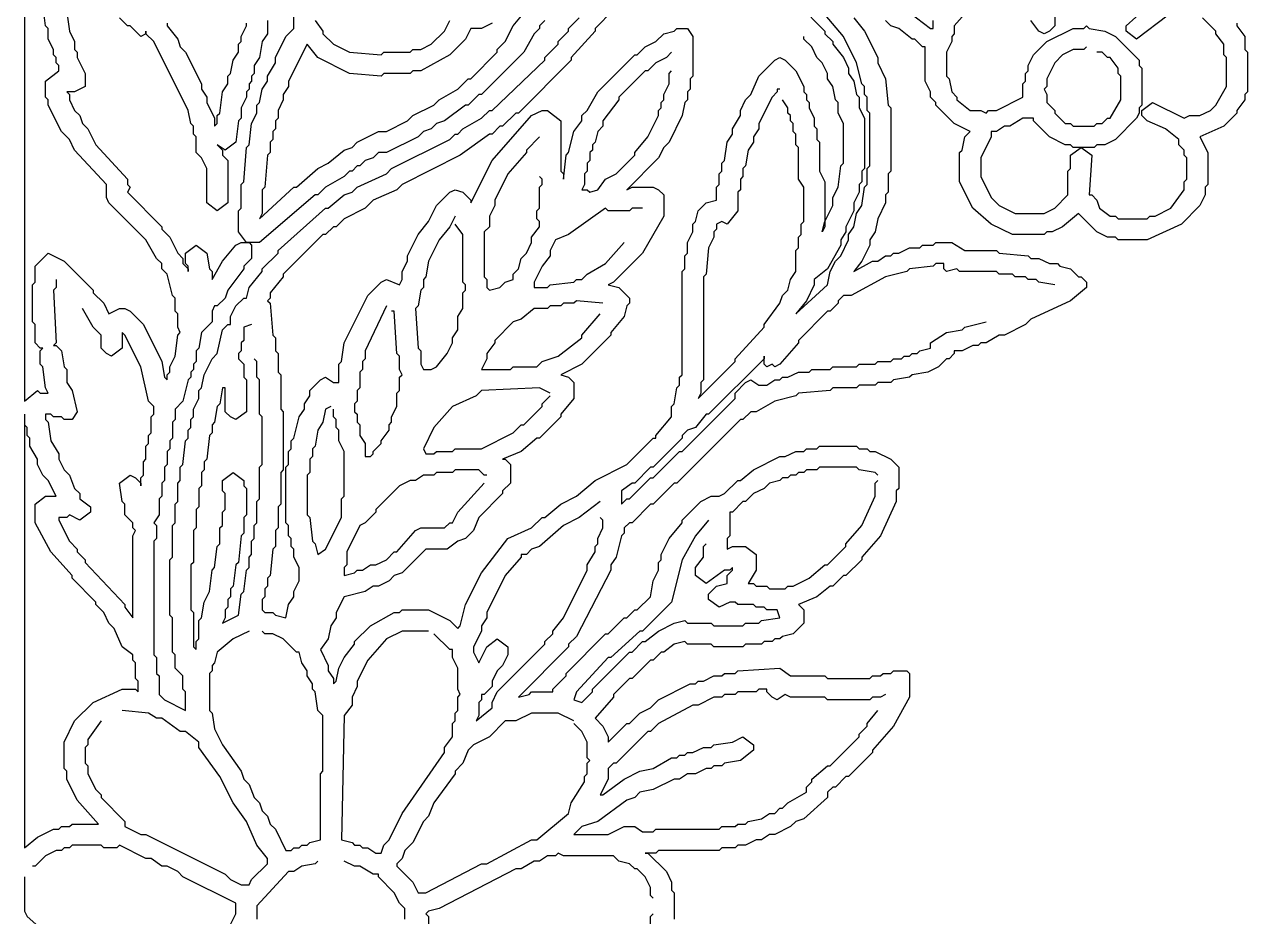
# Model space of a CAD drawing. Header units: metres. Extents: x 80 to 226, y 30 to 176.
# Drawn here: x 100.76 to 139.96, y 103.34 to 131.91 of the extents above; entities that cross this region are included whole.
import ezdxf

# ---------------------------------------------------------------- set-up
doc = ezdxf.new("R2010")
doc.units = ezdxf.units.M

msp = doc.modelspace()

# ---------------------------------------------------------------- linework, layer by layer
for points in [[(100.762, 141.779), (100.762, 119.85), (101.185, 120.189), (101.27, 120.104), (101.524, 120.104), (101.439, 120.273), (101.355, 120.951), (101.27, 121.035), (101.27, 121.459), (101.355, 121.543), (101.27, 121.543), (101.101, 121.713), (101.101, 122.305), (101.016, 122.39), (101.016, 123.575), (101.101, 123.66), (101.101, 124.168), (101.524, 124.591), (102.032, 124.337), (102.963, 123.406), (102.963, 123.321), (103.302, 122.983), (103.471, 122.644), (103.81, 122.813), (103.979, 122.813), (104.149, 122.729), (104.572, 122.305), (105.165, 121.12), (105.249, 120.612), (105.334, 120.527), (105.334, 120.697), (105.419, 120.781), (105.419, 120.951), (105.588, 121.289), (105.673, 121.967), (105.757, 122.051), (105.673, 122.221), (105.673, 122.644), (105.588, 122.729), (105.588, 123.152), (105.503, 123.237), (105.334, 123.914), (105.165, 124.083), (105.165, 124.253), (104.995, 124.422), (104.657, 125.015), (103.471, 126.2), (103.387, 126.369), (103.387, 126.793), (102.371, 127.893), (102.201, 128.232), (101.947, 128.486), (101.524, 129.333), (101.524, 129.502), (101.439, 129.587), (101.439, 130.095), (101.863, 130.433), (101.863, 130.603), (101.778, 130.687), (101.778, 130.857), (101.693, 130.941), (101.693, 131.111), (101.524, 131.449), (101.524, 131.788), (101.439, 131.873), (101.355, 132.55)], [(125.569, 132.55), (126.416, 131.703), (126.416, 131.619), (126.67, 131.365), (126.67, 131.28), (127.009, 130.857), (127.178, 130.518), (127.178, 130.349), (127.347, 130.095), (127.432, 129.671), (127.517, 129.587), (127.517, 129.248), (127.686, 128.909), (127.686, 127.301), (127.601, 127.216), (127.601, 126.877), (127.517, 126.793), (127.517, 126.539), (127.347, 126.2), (127.347, 125.946), (127.093, 125.438), (127.093, 125.269), (126.924, 125.015), (126.924, 124.845), (126.501, 124.083), (126.077, 123.745), (126.077, 123.575), (125.823, 123.067), (125.485, 122.644), (126.501, 123.575), (126.585, 123.999), (126.755, 124.337), (126.924, 124.507), (127.178, 125.015), (127.178, 125.184), (127.347, 125.438), (127.432, 125.861), (127.601, 126.115), (127.686, 126.708), (127.771, 126.793), (127.771, 127.301), (127.855, 127.385), (127.855, 129.079), (127.771, 129.163), (127.771, 129.587), (127.686, 129.671), (127.686, 129.925), (127.601, 130.01), (127.432, 130.687), (127.009, 131.534), (126.077, 132.635)], [(131.242, 132.635), (130.565, 131.873), (130.565, 131.619), (130.48, 131.534), (130.48, 131.365), (130.311, 131.026), (130.311, 130.264), (130.395, 130.179), (130.48, 129.756), (130.649, 129.587), (130.649, 129.502), (131.073, 129.163), (131.411, 129.163), (131.581, 129.079), (131.665, 129.163), (131.919, 129.163), (132.766, 129.587), (132.766, 130.01), (132.851, 130.095), (132.851, 130.349), (132.935, 130.433), (132.935, 130.603), (133.105, 130.941), (133.528, 131.365), (134.375, 131.788), (134.713, 131.788), (134.798, 131.873), (134.883, 131.788), (135.391, 131.703), (135.729, 131.534), (136.491, 130.772), (136.491, 130.603), (136.576, 130.518), (136.576, 129.333), (136.491, 129.248), (136.491, 129.079), (136.407, 128.909), (135.729, 128.232), (135.391, 128.063), (135.137, 128.063), (135.052, 127.978), (134.375, 127.978), (134.29, 128.063), (134.121, 128.063), (133.613, 128.317), (133.105, 128.825), (133.105, 128.909), (132.766, 128.909), (132.343, 128.655), (132.173, 128.655), (131.919, 128.486), (131.75, 128.486), (131.75, 128.317), (131.411, 127.639), (131.411, 127.047), (131.75, 126.369), (132.004, 126.115), (132.512, 125.861), (133.443, 125.861), (133.782, 126.031), (134.205, 126.454), (134.205, 127.216), (134.29, 127.301), (134.29, 127.724), (134.629, 127.978), (134.967, 127.724), (134.883, 126.454), (134.967, 126.454), (135.137, 126.285), (135.221, 126.031), (135.56, 125.777), (135.729, 125.777), (135.814, 125.692), (136.745, 125.692), (136.83, 125.777), (136.999, 125.777), (137.507, 126.031), (137.931, 126.623), (137.931, 126.877), (138.015, 126.962), (138.015, 127.639), (137.931, 127.724), (137.931, 127.893), (137.761, 128.063), (137.761, 128.232), (137.338, 128.571), (136.745, 128.825), (136.576, 128.994), (136.576, 129.163), (136.915, 129.417), (137.931, 128.909), (138.1, 128.994), (138.439, 128.994), (138.777, 129.163), (138.947, 129.333), (139.285, 129.925), (139.285, 130.857), (139.201, 130.941), (139.201, 131.28), (138.947, 131.619), (138.947, 131.703), (138.523, 132.127)], [(137.423, 132.211), (136.407, 131.449), (136.068, 131.703), (136.068, 131.873), (136.999, 132.719)], [(102.117, 132.296), (102.201, 131.703), (102.371, 131.365), (102.371, 131.111), (102.455, 131.026), (102.455, 130.857), (102.709, 130.349), (102.709, 129.925), (102.371, 129.756), (102.117, 129.756), (102.201, 129.671), (102.201, 129.502), (102.371, 129.163), (102.54, 128.994), (102.625, 128.74), (102.794, 128.571), (103.048, 128.063), (104.064, 126.962), (104.064, 126.793), (104.149, 126.708), (104.064, 126.539), (105.165, 125.438), (105.165, 125.353), (105.419, 125.099), (105.673, 124.591), (105.842, 124.422), (105.842, 124.253), (106.011, 124.083), (106.011, 123.999), (106.011, 124.168), (105.927, 124.253), (105.927, 124.591), (106.265, 124.845), (106.604, 124.591), (106.689, 124.083), (106.773, 123.999), (106.773, 123.745), (107.112, 124.337), (107.535, 124.845), (107.705, 124.93), (107.959, 124.93), (108.043, 124.845), (108.043, 124.422), (107.789, 124.168), (107.789, 124.083), (107.281, 123.406), (107.197, 123.152), (106.943, 122.898), (106.858, 122.898), (106.773, 122.729), (106.773, 122.39), (106.435, 122.051), (106.35, 121.543), (106.265, 121.459), (106.265, 121.12), (106.181, 121.035), (106.181, 120.866), (106.096, 120.781), (106.096, 120.612), (106.011, 120.527), (105.842, 119.85), (105.588, 119.596), (105.588, 119.257), (105.503, 119.173), (105.503, 118.665), (105.419, 118.58), (105.419, 118.326), (105.334, 118.241), (105.334, 117.818), (105.249, 117.733), (105.249, 117.31), (105.165, 117.225), (105.165, 116.802), (105.08, 116.717), (105.08, 116.209), (104.911, 115.955), (104.995, 115.871), (104.995, 115.447), (104.911, 115.363), (104.911, 111.722), (104.995, 111.637), (104.995, 111.129), (105.08, 111.045), (105.08, 110.452), (105.249, 110.283), (105.927, 109.944), (105.927, 110.537), (105.842, 110.621), (105.842, 111.045), (105.588, 111.299), (105.588, 111.722), (105.503, 111.807), (105.503, 112.907), (105.419, 112.992), (105.419, 114.77), (105.503, 114.855), (105.503, 115.871), (105.588, 115.955), (105.588, 116.548), (105.673, 116.633), (105.673, 117.225), (105.757, 117.31), (105.757, 117.733), (105.842, 117.818), (105.927, 118.58), (106.011, 118.665), (106.011, 118.919), (106.096, 119.003), (106.096, 119.257), (106.181, 119.342), (106.181, 119.596), (106.35, 119.935), (106.35, 120.189), (106.435, 120.273), (106.519, 120.697), (106.773, 121.205), (106.943, 121.374), (107.112, 122.136), (107.281, 122.305), (107.366, 122.305), (107.366, 122.559), (107.535, 122.898), (107.789, 123.152), (107.874, 123.152), (107.959, 123.491), (108.382, 123.999), (108.382, 124.083), (108.89, 124.591), (108.89, 124.676), (110.414, 126.031), (110.499, 126.031), (111.007, 126.454), (111.261, 126.539), (111.43, 126.708), (112.361, 127.131), (112.531, 127.301), (114.393, 128.232), (114.563, 128.401), (114.647, 128.401), (114.817, 128.571), (115.409, 128.909), (115.663, 129.163), (115.748, 129.163), (117.441, 130.772), (117.441, 130.857), (117.865, 131.28), (117.865, 131.365), (118.203, 131.703), (118.203, 131.788), (118.542, 132.127)], [(108.551, 132.042), (108.551, 131.619), (108.382, 131.365), (108.297, 130.857), (108.128, 130.603), (108.128, 130.349), (108.043, 130.264), (108.043, 130.095), (107.959, 130.01), (107.959, 129.841), (107.874, 129.756), (107.874, 129.587), (107.705, 129.248), (107.705, 128.909), (107.62, 128.825), (107.535, 128.147), (107.197, 127.893), (106.943, 128.063), (107.112, 127.893), (107.112, 127.724), (107.281, 127.555), (107.281, 126.2), (106.943, 125.946), (106.604, 126.2), (106.604, 127.301), (106.435, 127.639), (106.265, 127.809), (106.265, 128.317), (106.181, 128.401), (106.181, 128.655), (106.096, 128.74), (106.011, 129.163), (104.911, 131.365), (104.657, 131.619), (104.657, 131.703), (104.657, 131.619), (104.487, 131.534), (104.149, 131.873), (104.064, 131.873), (103.81, 132.127)], [(117.441, 132.042), (117.272, 131.873), (117.272, 131.788), (117.103, 131.619), (116.764, 131.026), (115.409, 129.671), (115.325, 129.671), (114.986, 129.333), (114.901, 129.333), (114.224, 128.825), (113.97, 128.74), (113.801, 128.571), (113.547, 128.486), (113.377, 128.317), (112.361, 127.809), (112.107, 127.809), (111.938, 127.639), (111.684, 127.555), (111.515, 127.385), (111.43, 127.385), (111.261, 127.216), (111.176, 127.216), (111.007, 127.047), (110.414, 126.708), (110.16, 126.454), (110.075, 126.454), (108.297, 124.93), (107.874, 124.93), (107.62, 125.269), (107.62, 125.946), (107.705, 126.031), (107.705, 126.793), (107.789, 126.877), (107.874, 127.978), (107.959, 128.063), (108.043, 128.74), (108.213, 129.079), (108.213, 129.333), (108.297, 129.417), (108.382, 129.841), (108.551, 130.095), (108.551, 130.264), (108.805, 130.687), (108.805, 130.857), (109.144, 131.534), (109.398, 131.788), (109.398, 132.465)], [(115.748, 131.957), (115.409, 131.788), (115.071, 131.788), (114.901, 131.449), (114.393, 130.941), (113.462, 130.433), (113.208, 130.433), (113.123, 130.349), (112.277, 130.349), (112.192, 130.264), (111.176, 130.349), (110.16, 130.857), (109.821, 131.28), (109.229, 130.095), (109.229, 129.925), (109.059, 129.671), (109.059, 129.502), (108.89, 129.163), (108.89, 128.909), (108.805, 128.825), (108.805, 128.571), (108.721, 128.486), (108.721, 128.232), (108.636, 128.147), (108.636, 127.809), (108.551, 127.724), (108.467, 126.708), (108.382, 126.623), (108.382, 125.861), (108.297, 125.692), (109.398, 126.708), (109.483, 126.708), (110.16, 127.301), (110.499, 127.47), (111.007, 127.893), (111.261, 127.978), (111.43, 128.147), (112.107, 128.486), (112.361, 128.486), (113.039, 128.825), (113.208, 128.994), (113.885, 129.333), (114.055, 129.502), (114.647, 129.841), (114.986, 130.179), (115.071, 130.179), (115.917, 131.026), (115.917, 131.111), (116.171, 131.365), (116.425, 131.873), (116.849, 132.381)], [(119.643, 132.381), (119.05, 131.788), (119.05, 131.703), (118.288, 130.857), (118.288, 130.772), (116.595, 129.079), (116.51, 129.079), (116.087, 128.655), (116.002, 128.655), (115.748, 128.401), (115.663, 128.401), (114.732, 127.724), (112.869, 126.793), (112.7, 126.623), (111.938, 126.285), (111.684, 126.031), (111.007, 125.692), (110.753, 125.438), (110.668, 125.438), (110.414, 125.184), (110.329, 125.184), (109.059, 123.914), (109.059, 123.829), (108.636, 123.321), (108.636, 123.152), (108.551, 123.067), (108.636, 122.983), (108.721, 121.967), (108.805, 121.882), (108.805, 121.459), (108.89, 121.374), (108.89, 120.781), (108.975, 120.697), (108.975, 119.596), (109.059, 119.511), (109.059, 117.649), (108.975, 117.564), (108.975, 116.548), (108.89, 116.463), (108.89, 115.786), (108.805, 115.701), (108.805, 115.193), (108.721, 115.109), (108.636, 114.262), (108.551, 114.177), (108.551, 113.923), (108.467, 113.839), (108.467, 113.585), (108.382, 113.5), (108.382, 113.161), (108.467, 113.077), (108.721, 113.077), (108.805, 112.992), (109.144, 112.907), (109.229, 113.331), (109.398, 113.585), (109.398, 113.754), (109.567, 114.093), (109.567, 114.516), (109.398, 114.855), (109.398, 115.109), (109.313, 115.193), (109.313, 115.447), (109.229, 115.532), (109.229, 115.871), (109.144, 115.955), (109.144, 117.733), (109.229, 117.818), (109.229, 118.241), (109.313, 118.326), (109.313, 118.58), (109.398, 118.665), (109.567, 119.342), (109.737, 119.596), (109.737, 119.765), (109.906, 120.019), (109.906, 120.189), (110.245, 120.527), (110.414, 120.612), (110.668, 120.443), (110.837, 120.443), (110.837, 121.035), (110.922, 121.12), (111.007, 121.713), (111.769, 123.237), (112.192, 123.66), (112.361, 123.745), (112.785, 123.575), (112.869, 123.745), (112.869, 123.999), (113.039, 124.337), (113.039, 124.507), (113.377, 125.184), (113.716, 125.607), (113.97, 126.115), (114.393, 126.539), (114.563, 126.623), (114.817, 126.539), (115.071, 126.285), (115.071, 126.2), (115.748, 127.555), (117.018, 128.994), (117.357, 129.163), (117.526, 129.163), (117.949, 128.825), (117.949, 127.216), (118.034, 127.131), (118.034, 126.962), (118.119, 127.724), (118.203, 127.809), (118.373, 128.486), (118.627, 128.825), (118.627, 128.994), (118.796, 129.163), (119.135, 129.756), (120.32, 130.941), (120.405, 130.941), (120.659, 131.195), (120.997, 131.365), (121.251, 131.619), (121.59, 131.703), (121.675, 131.788), (122.013, 131.788), (122.183, 131.534), (122.183, 130.264), (122.098, 130.179), (122.098, 129.841), (122.013, 129.756), (122.013, 129.502), (121.929, 129.417), (121.844, 128.994), (121.421, 128.147), (121.251, 127.978), (121.082, 127.639), (120.066, 126.623), (120.235, 126.708), (120.913, 126.708), (121.082, 126.623), (121.251, 126.454), (121.251, 125.777), (120.574, 124.591), (119.643, 123.66), (119.473, 123.575), (119.812, 123.491), (120.151, 123.152), (120.151, 122.983), (120.066, 122.898), (119.981, 122.559), (119.558, 122.051), (119.558, 121.967), (118.627, 121.035), (117.949, 120.697), (118.203, 120.612), (118.373, 120.443), (118.373, 119.935), (117.949, 119.427), (117.949, 119.342), (117.272, 118.665), (117.187, 118.665), (116.679, 118.241), (116.087, 117.987), (116.171, 117.987), (116.341, 117.818), (116.341, 117.225), (116.087, 116.971), (116.087, 116.887), (115.325, 116.125), (115.155, 115.701), (114.901, 115.447), (114.647, 115.363), (114.309, 115.109), (113.631, 115.109), (112.869, 114.347), (112.615, 114.262), (112.446, 114.093), (112.107, 113.923), (111.938, 113.923), (111.684, 113.754), (111.007, 113.585), (110.753, 113.077), (110.753, 112.907), (110.583, 112.653), (110.499, 112.23), (110.245, 111.891), (110.499, 111.383), (110.499, 111.214), (110.668, 110.96), (110.668, 110.791), (110.753, 110.875), (110.837, 111.299), (111.007, 111.637), (111.345, 112.061), (111.345, 112.145), (111.853, 112.653), (112.615, 113.077), (112.785, 113.077), (112.869, 113.161), (113.716, 113.161), (114.393, 112.823), (114.647, 112.569), (114.732, 112.653), (114.901, 113.331), (115.409, 114.347), (116.256, 115.447), (117.018, 115.786), (117.357, 116.125), (117.441, 116.125), (117.949, 116.548), (118.457, 116.802), (119.05, 117.31), (120.066, 117.818), (120.913, 118.665), (120.997, 118.665), (120.997, 118.749), (121.505, 119.342), (121.505, 119.681), (121.59, 119.765), (121.675, 120.273), (121.759, 120.358), (121.759, 120.612), (121.844, 120.697), (121.844, 123.999), (121.929, 124.083), (121.929, 124.507), (122.013, 124.591), (122.013, 124.93), (122.183, 125.269), (122.183, 125.523), (122.267, 125.607), (122.352, 125.946), (122.606, 126.2), (122.945, 126.285), (122.945, 126.708), (123.029, 126.793), (123.029, 127.131), (123.114, 127.216), (123.114, 127.47), (123.199, 127.555), (123.283, 128.147), (123.453, 128.401), (123.453, 128.571), (123.707, 128.994), (123.707, 129.163), (123.876, 129.502), (124.045, 129.671), (124.299, 130.264), (124.807, 130.772), (124.977, 130.857), (125.146, 130.772), (125.485, 130.433), (125.739, 129.925), (125.739, 129.756), (125.823, 129.671), (125.823, 129.502), (125.908, 129.417), (125.908, 129.248), (126.077, 128.909), (126.077, 128.655), (126.162, 128.571), (126.162, 128.232), (126.247, 128.147), (126.247, 127.216), (126.416, 126.877), (126.416, 125.438), (126.331, 125.269), (126.416, 125.607), (126.67, 126.115), (126.67, 126.369), (126.839, 126.708), (126.924, 127.385), (127.009, 127.47), (127.009, 128.74), (126.839, 129.079), (126.839, 129.417), (126.755, 129.502), (126.67, 129.925), (126.501, 130.179), (126.501, 130.349), (126.331, 130.687), (126.162, 130.857), (125.993, 131.195), (125.739, 131.449), (125.739, 131.534)], [(127.347, 132.127), (127.686, 131.703), (128.109, 130.857), (128.109, 130.687), (128.363, 130.179), (128.448, 129.333), (128.533, 129.248), (128.533, 127.216), (128.448, 127.131), (128.448, 126.539), (128.363, 126.454), (128.363, 126.2), (128.109, 125.692), (128.025, 125.269), (127.855, 125.015), (127.855, 124.845), (127.601, 124.337), (127.347, 123.999), (127.94, 124.337), (128.109, 124.337), (128.363, 124.507), (128.533, 124.507), (128.617, 124.591), (128.787, 124.591), (129.125, 124.761), (129.464, 124.761), (129.549, 124.845), (129.887, 124.845), (129.972, 124.93), (130.48, 124.93), (130.903, 124.676), (131.919, 124.676), (132.004, 124.591), (132.935, 124.507), (133.02, 124.422), (133.274, 124.422), (133.613, 124.253), (133.867, 124.253), (133.951, 124.168), (134.29, 124.083), (134.544, 123.829), (134.629, 123.829), (134.798, 123.66), (134.798, 123.491), (134.29, 123.067), (133.02, 122.475), (132.851, 122.305), (132.173, 121.967), (132.004, 121.967), (131.581, 121.713), (131.411, 121.713), (131.327, 121.628), (131.157, 121.628), (130.819, 121.459), (130.565, 121.459), (130.565, 121.374), (130.395, 121.205), (130.311, 121.205), (130.057, 120.951), (129.718, 120.781), (129.21, 120.697), (129.125, 120.612), (128.617, 120.527), (128.533, 120.443), (128.109, 120.443), (128.025, 120.358), (127.517, 120.358), (127.432, 120.273), (126.67, 120.273), (126.585, 120.189), (125.569, 120.104), (125.485, 120.019), (124.807, 119.85), (124.215, 119.511), (124.045, 119.511), (123.791, 119.257), (123.707, 119.257), (121.675, 117.225), (121.59, 117.225), (120.913, 116.548), (120.828, 116.548), (120.235, 115.955), (120.151, 115.955), (119.981, 115.786), (119.981, 115.617), (119.897, 115.532), (119.727, 114.855), (119.558, 114.601), (119.558, 114.431), (118.457, 112.315), (118.203, 112.061), (118.203, 111.976), (116.595, 110.367), (116.933, 110.452), (117.018, 110.537), (117.695, 110.537), (117.695, 110.621), (118.119, 111.045), (118.119, 111.129), (119.389, 112.399), (119.473, 112.399), (119.981, 112.907), (120.066, 112.907), (120.32, 113.161), (120.405, 113.161), (120.828, 113.585), (120.913, 114.093), (121.082, 114.431), (121.082, 114.685), (121.167, 114.77), (121.167, 114.939), (121.421, 115.447), (121.844, 115.955), (121.844, 116.04), (122.437, 116.633), (122.775, 116.802), (123.029, 116.802), (123.199, 116.887), (123.622, 117.31), (123.707, 117.31), (124.13, 117.649), (124.977, 118.072), (125.146, 118.072), (125.485, 118.241), (125.739, 118.241), (125.823, 118.326), (126.162, 118.326), (126.247, 118.411), (127.432, 118.411), (127.517, 118.326), (127.771, 118.326), (127.855, 118.241), (128.025, 118.241), (128.533, 117.987), (128.787, 117.733), (128.787, 117.056), (128.702, 116.971), (128.702, 116.633), (128.194, 115.532), (127.601, 114.855), (127.601, 114.77), (127.093, 114.262), (127.009, 114.262), (126.67, 113.923), (126.585, 113.923), (126.162, 113.585), (125.569, 113.331), (125.739, 113.161), (125.739, 112.738), (125.4, 112.399), (125.061, 112.315), (124.977, 112.23), (124.807, 112.23), (124.723, 112.145), (124.469, 112.145), (124.384, 112.061), (123.876, 112.061), (123.791, 111.976), (122.86, 111.976), (122.775, 112.061), (122.013, 112.061), (121.929, 112.145), (121.59, 112.061), (121.251, 111.807), (121.167, 111.807), (120.913, 111.553), (120.828, 111.553), (120.235, 110.96), (120.151, 110.96), (119.643, 110.452), (119.643, 110.367), (119.05, 109.69), (119.304, 109.436), (119.473, 109.097), (119.473, 108.928), (120.066, 109.521), (120.151, 109.521), (120.489, 109.859), (120.828, 110.029), (121.082, 110.283), (122.098, 110.791), (122.267, 110.791), (122.352, 110.875), (122.521, 110.875), (122.86, 111.045), (123.114, 111.045), (123.199, 111.129), (123.537, 111.129), (123.622, 111.214), (124.977, 111.299), (125.315, 111.045), (126.416, 111.045), (126.501, 110.96), (127.855, 110.96), (127.94, 111.045), (128.194, 111.045), (128.279, 111.129), (128.533, 111.129), (128.617, 111.214), (129.041, 111.214), (129.125, 111.129), (129.125, 110.367), (128.617, 109.436), (127.94, 108.674), (127.94, 108.589), (127.178, 107.827), (127.093, 107.827), (126.755, 107.489), (126.67, 107.489), (126.501, 107.319), (126.501, 107.15), (125.739, 106.473), (125.485, 106.388), (125.315, 106.219), (124.807, 105.965), (124.638, 105.965), (124.384, 105.795), (124.215, 105.795), (123.876, 105.626), (123.622, 105.626), (123.537, 105.541), (123.114, 105.541), (123.029, 105.457), (121.082, 105.457), (120.997, 105.372), (120.659, 105.372), (120.743, 105.372), (121.336, 104.779), (121.505, 104.441), (121.505, 104.187), (121.59, 104.102), (121.59, 103.255)], [(129.125, 132.296), (129.803, 131.788), (129.887, 131.788), (129.887, 132.042)], [(133.782, 132.211), (133.782, 131.873), (133.613, 131.703), (133.443, 131.619), (133.274, 131.703), (133.02, 132.042)], [(105.334, 131.957), (105.334, 131.873), (105.673, 131.449), (105.757, 131.195), (105.927, 131.026), (106.435, 130.01), (106.435, 129.841), (106.604, 129.587), (106.604, 129.417), (106.858, 128.909), (106.858, 128.655), (106.943, 128.74), (106.943, 128.994), (107.027, 129.079), (107.112, 129.756), (107.281, 130.01), (107.281, 130.264), (107.366, 130.349), (107.451, 130.772), (107.62, 131.026), (107.62, 131.28), (107.705, 131.365), (107.705, 131.534), (107.874, 131.873), (107.874, 131.957)], [(110.075, 132.042), (110.329, 131.703), (110.329, 131.619), (110.668, 131.28), (111.176, 131.026), (112.192, 130.941), (112.277, 131.026), (113.123, 131.026), (113.208, 131.111), (113.462, 131.111), (113.801, 131.28), (114.224, 131.703), (114.393, 132.042)], [(139.624, 131.957), (139.624, 131.873), (139.878, 131.534), (139.878, 131.111), (139.963, 131.026), (139.963, 129.756), (139.878, 129.671), (139.878, 129.502), (139.624, 129.163), (139.624, 129.079), (139.201, 128.655), (138.439, 128.317), (138.693, 127.809), (138.693, 126.793), (138.608, 126.708), (138.608, 126.454), (138.439, 126.115), (137.846, 125.523), (136.745, 125.015), (135.814, 125.015), (135.729, 125.099), (135.475, 125.099), (135.137, 125.269), (134.544, 125.861), (134.036, 125.438), (133.697, 125.269), (133.528, 125.269), (133.443, 125.184), (132.427, 125.184), (131.75, 125.523), (131.157, 126.031), (130.734, 126.877), (130.734, 127.809), (130.819, 127.893), (130.903, 128.317), (131.073, 128.486), (130.565, 128.74), (129.972, 129.333), (129.972, 129.417), (129.803, 129.587), (129.803, 129.756), (129.633, 130.095), (129.633, 131.195), (129.549, 131.195), (129.295, 131.449), (129.21, 131.449), (128.787, 131.788), (128.533, 131.873), (128.363, 132.042)], [(121.505, 131.026), (121.336, 130.857), (120.997, 130.687), (120.743, 130.433), (120.659, 130.433), (119.812, 129.587), (119.812, 129.502), (119.304, 128.825), (119.304, 128.655), (119.135, 128.486), (119.05, 128.147), (118.965, 128.063), (118.965, 127.893), (118.881, 127.809), (118.881, 127.555), (118.796, 127.47), (118.796, 127.216), (118.711, 127.131), (118.711, 126.793), (118.627, 126.623), (118.796, 126.623), (118.881, 126.539), (119.135, 126.623), (119.389, 126.962), (119.727, 127.131), (120.32, 127.724), (120.32, 127.809), (120.743, 128.317), (121.082, 128.994), (121.082, 129.163), (121.167, 129.248), (121.167, 129.417), (121.251, 129.502), (121.251, 129.671), (121.421, 130.01), (121.421, 130.349), (121.505, 130.433)], [(134.798, 131.195), (134.713, 131.111), (134.375, 131.111), (134.036, 130.941), (133.782, 130.687), (133.528, 130.179), (133.528, 129.925), (133.443, 129.841), (133.528, 129.671), (133.528, 129.417), (133.782, 129.163), (133.782, 129.079), (134.121, 128.74), (134.29, 128.74), (134.375, 128.655), (135.052, 128.655), (135.137, 128.74), (135.306, 128.74), (135.475, 128.909), (135.56, 128.909), (135.899, 129.502), (135.899, 130.264), (135.814, 130.349), (135.814, 130.518), (135.56, 130.857), (135.475, 130.857), (135.306, 131.026), (135.137, 131.026)], [(124.977, 129.841), (124.892, 129.841), (124.892, 129.756), (124.723, 129.587), (124.299, 128.74), (124.299, 128.571), (124.13, 128.317), (124.13, 128.147), (123.961, 127.893), (123.876, 127.385), (123.791, 127.301), (123.791, 127.047), (123.707, 126.962), (123.707, 126.623), (123.622, 126.539), (123.622, 125.946), (123.283, 125.523), (123.114, 125.607), (122.945, 125.523), (122.945, 125.353), (122.86, 125.269), (122.86, 125.099), (122.691, 124.761), (122.606, 123.914), (122.521, 123.829), (122.521, 120.527), (122.437, 120.443), (122.437, 120.104), (122.352, 119.935), (123.537, 121.12), (123.537, 121.205), (124.469, 122.221), (124.469, 122.305), (124.977, 122.983), (125.061, 123.237), (125.231, 123.406), (125.315, 123.745), (125.485, 123.999), (125.485, 124.676), (125.569, 124.761), (125.569, 125.099), (125.654, 125.184), (125.654, 125.523), (125.739, 125.607), (125.739, 126.708), (125.569, 126.962), (125.569, 127.978), (125.485, 128.063), (125.485, 128.401), (125.4, 128.486), (125.4, 128.74), (125.315, 128.825), (125.315, 128.994), (125.231, 129.079), (125.231, 129.248), (125.061, 129.502)], [(117.272, 128.317), (116.849, 127.893), (116.849, 127.809), (116.256, 127.131), (115.833, 126.285), (115.833, 126.115), (115.663, 125.777), (115.663, 125.438), (115.494, 125.269), (115.494, 123.829), (115.579, 123.745), (115.579, 123.491), (115.663, 123.406), (116.002, 123.491), (116.171, 123.66), (116.425, 123.745), (116.425, 123.914), (116.595, 124.083), (116.679, 124.422), (116.849, 124.591), (117.018, 124.93), (117.018, 125.099), (117.272, 125.438), (117.272, 125.607), (117.187, 125.692), (117.187, 125.946), (117.272, 126.031), (117.272, 126.708), (117.357, 126.793), (117.357, 126.962), (117.272, 127.047)], [(120.574, 126.031), (120.235, 126.031), (120.151, 125.946), (119.473, 125.946), (119.389, 126.031), (118.203, 125.184), (117.78, 125.015), (117.611, 124.676), (117.611, 124.507), (117.357, 124.168), (117.103, 123.66), (117.103, 123.491), (117.526, 123.491), (117.611, 123.575), (118.373, 123.66), (118.457, 123.745), (118.627, 123.745), (118.796, 123.914), (119.389, 124.253), (119.981, 124.93)], [(114.563, 125.777), (114.393, 125.438), (114.055, 125.015), (113.716, 124.337), (113.631, 123.829), (113.547, 123.745), (113.547, 123.491), (113.462, 123.406), (113.377, 122.898), (113.293, 122.813), (113.377, 121.543), (113.462, 121.459), (113.462, 121.035), (113.547, 120.866), (113.801, 120.866), (113.97, 120.951), (114.309, 121.374), (114.478, 121.713), (114.478, 121.882), (114.647, 122.136), (114.647, 122.559), (114.817, 122.813), (114.817, 123.321), (114.901, 123.406), (114.901, 123.575), (114.817, 123.66), (114.817, 125.184), (114.563, 125.523)], [(133.782, 123.575), (133.274, 123.66), (133.189, 123.745), (132.935, 123.745), (132.851, 123.829), (132.512, 123.829), (132.427, 123.914), (132.004, 123.914), (131.919, 123.999), (130.734, 123.999), (130.649, 124.083), (130.311, 123.999), (130.226, 124.083), (130.226, 124.253), (129.972, 124.253), (129.887, 124.168), (129.125, 124.083), (129.041, 123.999), (128.363, 123.829), (127.263, 123.237), (127.009, 123.237), (126.839, 123.067), (126.839, 122.983), (126.585, 122.729), (126.501, 122.729), (125.569, 121.797), (125.569, 121.713), (124.977, 121.035), (124.807, 120.951), (124.723, 121.035), (124.553, 120.951), (124.469, 121.035), (124.469, 121.289), (124.469, 121.205), (122.691, 119.427), (122.606, 119.427), (122.267, 119.003), (122.013, 118.919), (121.844, 118.749), (121.844, 118.665), (120.913, 117.733), (120.828, 117.733), (120.32, 117.225), (120.235, 117.225), (119.897, 116.971), (119.897, 116.548), (120.066, 116.717), (120.151, 116.717), (120.828, 117.395), (120.913, 117.395), (121.759, 118.241), (121.844, 118.241), (123.537, 119.935), (123.537, 120.104), (123.876, 120.443), (124.045, 120.527), (124.299, 120.358), (124.553, 120.358), (124.807, 120.527), (124.977, 120.527), (125.061, 120.612), (125.231, 120.612), (125.569, 120.781), (125.908, 120.781), (125.993, 120.866), (126.585, 120.866), (126.67, 120.951), (127.432, 120.951), (127.517, 121.035), (128.025, 121.035), (128.109, 121.12), (128.533, 121.12), (128.617, 121.205), (128.871, 121.205), (128.956, 121.289), (129.125, 121.289), (129.21, 121.374), (129.379, 121.374), (129.464, 121.459), (129.803, 121.543), (129.803, 121.713), (130.311, 122.051), (130.819, 122.136), (130.903, 122.221), (131.581, 122.39)], [(101.778, 123.745), (101.778, 123.491), (101.693, 123.406), (101.778, 121.713), (101.693, 121.628), (101.778, 121.628), (101.947, 121.459), (102.032, 120.951), (102.117, 120.866), (102.117, 120.443), (102.286, 120.189), (102.455, 119.511), (102.286, 119.257), (102.032, 119.257), (101.947, 119.342), (101.693, 119.342), (101.609, 119.427), (101.439, 119.427), (101.439, 119.257), (101.524, 119.173), (101.609, 118.58), (101.863, 118.157), (101.863, 117.987), (102.032, 117.649), (102.201, 117.479), (102.371, 117.056), (102.54, 116.887), (102.54, 116.717), (102.879, 116.463), (102.879, 116.294), (102.54, 116.04), (102.201, 116.209), (102.117, 116.125), (101.863, 116.125), (101.863, 116.04), (102.201, 115.363), (102.455, 115.109), (102.455, 115.024), (102.709, 114.77), (102.709, 114.685), (103.979, 113.331), (103.979, 113.246), (104.233, 112.907), (104.233, 115.532), (104.318, 115.701), (104.233, 115.786), (104.233, 115.955), (103.979, 116.209), (103.979, 116.548), (103.895, 116.633), (103.81, 117.225), (104.149, 117.479), (104.318, 117.395), (104.487, 117.225), (104.487, 117.141), (104.487, 117.395), (104.572, 117.479), (104.572, 117.903), (104.657, 117.987), (104.657, 118.411), (104.741, 118.495), (104.741, 118.749), (104.826, 118.834), (104.826, 119.342), (104.911, 119.427), (104.911, 119.681), (104.741, 119.85), (104.487, 120.951), (103.979, 121.967), (103.895, 122.051), (103.895, 121.543), (103.556, 121.289), (103.387, 121.374), (103.217, 121.543), (103.217, 121.967), (102.963, 122.221), (102.625, 122.813)], [(112.361, 122.898), (111.684, 121.459), (111.684, 121.205), (111.599, 121.12), (111.599, 120.866), (111.515, 120.781), (111.515, 120.273), (111.43, 120.189), (111.43, 119.85), (111.345, 119.765), (111.345, 119.511), (111.43, 119.427), (111.43, 119.173), (111.515, 119.088), (111.515, 118.749), (111.684, 118.495), (111.684, 118.072), (111.853, 118.072), (111.938, 118.157), (111.938, 118.241), (112.192, 118.495), (112.192, 118.58), (112.446, 118.919), (112.446, 119.088), (112.531, 119.173), (112.531, 119.342), (112.7, 119.681), (112.7, 120.104), (112.785, 120.189), (112.785, 120.612), (112.869, 120.697), (112.785, 120.866), (112.785, 121.289), (112.7, 121.374), (112.615, 122.729), (112.531, 122.729)], [(119.304, 122.983), (118.457, 123.067), (118.373, 122.983), (118.034, 122.983), (117.949, 122.898), (117.611, 122.898), (117.526, 122.813), (117.103, 122.813), (116.679, 122.475), (116.425, 122.39), (115.833, 121.797), (115.833, 121.713), (115.579, 121.374), (115.579, 121.205), (115.409, 120.866), (116.341, 120.866), (116.425, 120.951), (117.187, 120.951), (117.357, 121.12), (117.865, 121.289), (118.627, 121.882), (118.627, 121.967), (119.219, 122.644)], [(108.043, 122.305), (107.789, 122.221), (107.789, 121.797), (107.705, 121.713), (107.705, 121.459), (107.62, 121.374), (107.62, 121.205), (107.789, 121.035), (107.789, 120.612), (107.874, 120.527), (107.874, 119.511), (107.535, 119.257), (107.366, 119.342), (107.197, 119.511), (107.197, 120.273), (107.112, 120.273), (107.027, 119.765), (106.943, 119.681), (106.858, 119.173), (106.773, 119.088), (106.773, 118.834), (106.689, 118.749), (106.604, 117.987), (106.519, 117.903), (106.519, 117.649), (106.435, 117.564), (106.435, 117.141), (106.35, 117.056), (106.35, 116.463), (106.265, 116.379), (106.265, 115.786), (106.181, 115.701), (106.181, 114.685), (106.096, 114.601), (106.096, 113.161), (106.181, 113.077), (106.181, 111.976), (106.265, 111.891), (106.265, 112.145), (106.35, 112.23), (106.35, 112.823), (106.435, 112.907), (106.519, 113.415), (106.689, 113.754), (106.773, 114.431), (106.858, 114.516), (106.943, 115.193), (107.027, 115.278), (107.027, 115.786), (107.112, 115.871), (107.112, 116.294), (107.197, 116.379), (107.197, 116.887), (107.112, 116.971), (107.112, 117.31), (107.451, 117.564), (107.789, 117.31), (107.789, 117.141), (107.874, 117.056), (107.874, 116.209), (107.789, 116.125), (107.789, 115.617), (107.705, 115.532), (107.62, 114.685), (107.535, 114.601), (107.451, 113.923), (107.366, 113.839), (107.366, 113.585), (107.281, 113.5), (107.281, 113.246), (107.197, 113.161), (107.197, 112.907), (107.112, 112.738), (107.62, 112.992), (107.705, 113.669), (107.789, 113.754), (107.874, 114.431), (107.959, 114.516), (107.959, 114.855), (108.043, 114.939), (108.043, 115.363), (108.128, 115.447), (108.128, 115.871), (108.213, 115.955), (108.213, 116.633), (108.297, 116.717), (108.297, 117.733), (108.382, 117.818), (108.382, 119.342), (108.297, 119.427), (108.297, 120.527), (108.213, 120.612), (108.213, 121.12), (108.128, 121.205)], [(117.611, 120.104), (117.272, 120.273), (115.409, 120.189), (115.24, 120.019), (114.478, 119.681), (113.885, 119.003), (113.547, 118.326), (113.631, 118.157), (113.885, 118.157), (113.97, 118.241), (114.478, 118.241), (114.563, 118.326), (115.409, 118.326), (116.425, 118.834), (116.679, 119.088), (116.764, 119.088), (117.357, 119.681), (117.357, 119.765), (117.611, 120.019)], [(110.583, 119.681), (110.414, 119.596), (110.329, 119.173), (110.16, 118.919), (110.075, 118.411), (109.991, 118.326), (109.991, 118.072), (109.906, 117.987), (109.906, 117.564), (109.821, 117.479), (109.821, 116.209), (109.906, 116.125), (109.991, 115.363), (110.075, 115.278), (110.16, 114.939), (110.414, 115.109), (110.922, 116.125), (110.922, 116.717), (111.007, 116.802), (111.007, 118.241), (110.837, 118.58), (110.837, 118.919), (110.753, 119.003), (110.753, 119.257), (110.668, 119.342), (110.668, 119.596)], [(100.762, 119.427), (100.762, 105.541), (101.185, 105.88), (101.693, 106.134), (101.863, 106.134), (101.947, 106.219), (102.201, 106.219), (102.286, 106.303), (103.133, 106.303), (102.455, 107.065), (102.117, 107.743), (102.117, 107.997), (102.032, 108.081), (102.032, 108.928), (102.371, 109.605), (102.963, 110.198), (103.895, 110.621), (104.318, 110.621), (104.403, 110.537), (104.403, 110.875), (104.318, 110.96), (104.318, 111.468), (104.233, 111.553), (104.233, 111.722), (103.895, 111.976), (103.641, 112.569), (103.471, 112.738), (103.302, 113.077), (103.048, 113.331), (103.048, 113.415), (102.286, 114.177), (102.286, 114.262), (101.609, 115.024), (101.101, 115.955), (101.101, 116.548), (101.439, 116.802), (101.778, 116.802), (101.524, 117.31), (101.355, 117.479), (101.185, 117.818), (101.185, 117.987), (100.931, 118.411), (100.931, 118.665), (100.847, 118.749), (100.847, 119.003), (100.762, 119.088)], [(115.579, 117.479), (115.494, 117.479), (115.325, 117.649), (114.563, 117.649), (114.478, 117.564), (113.97, 117.564), (113.885, 117.479), (113.547, 117.479), (113.293, 117.31), (113.123, 117.31), (112.785, 117.141), (112.023, 116.379), (112.023, 116.294), (111.684, 115.955), (111.515, 115.871), (111.091, 115.024), (111.091, 114.601), (111.007, 114.516), (111.007, 114.262), (111.345, 114.347), (111.43, 114.431), (111.599, 114.431), (111.853, 114.601), (112.023, 114.601), (112.361, 114.77), (112.615, 115.024), (112.7, 115.024), (113.293, 115.701), (113.462, 115.786), (114.224, 115.786), (114.393, 115.955), (114.478, 115.955), (114.647, 116.294), (115.494, 117.225)], [(128.109, 117.479), (128.025, 117.564), (127.517, 117.649), (127.432, 117.733), (126.247, 117.733), (126.162, 117.649), (125.823, 117.649), (125.739, 117.564), (125.569, 117.564), (125.485, 117.479), (125.315, 117.479), (125.231, 117.395), (125.061, 117.395), (124.977, 117.31), (124.638, 117.225), (124.469, 117.056), (124.13, 116.887), (123.876, 116.633), (123.791, 116.633), (123.453, 116.294), (123.368, 116.294), (123.368, 115.532), (123.283, 115.447), (123.283, 115.109), (123.453, 115.193), (123.876, 115.193), (124.215, 114.939), (124.215, 114.431), (123.961, 114.008), (124.13, 114.008), (124.215, 113.923), (124.553, 113.923), (124.638, 113.839), (125.146, 113.839), (125.231, 113.923), (125.4, 113.923), (125.908, 114.177), (126.416, 114.601), (126.501, 114.601), (127.093, 115.193), (127.093, 115.278), (127.601, 115.871), (128.025, 116.802), (128.025, 117.225), (128.109, 117.31)], [(119.219, 116.633), (118.542, 116.125), (118.034, 115.871), (117.272, 115.193), (117.018, 115.109), (116.849, 114.939), (116.679, 114.939), (116.679, 114.855), (116.171, 114.262), (115.579, 113.077), (115.579, 112.907), (115.409, 112.653), (115.409, 112.484), (115.155, 111.976), (115.155, 111.807), (115.325, 111.468), (115.579, 111.976), (115.917, 112.23), (116.256, 111.976), (116.256, 111.722), (116.087, 111.383), (115.917, 111.214), (115.748, 110.875), (115.748, 110.706), (115.494, 110.452), (115.409, 110.452), (115.409, 110.283), (115.325, 110.198), (115.325, 109.775), (115.24, 109.605), (115.748, 110.029), (115.748, 110.198), (115.917, 110.537), (117.441, 112.061), (117.441, 112.145), (117.695, 112.399), (117.695, 112.484), (118.034, 112.907), (118.796, 114.431), (118.796, 114.601), (119.05, 115.024), (119.05, 115.193), (119.135, 115.278), (119.135, 115.447), (119.304, 115.786), (119.304, 116.04), (119.219, 116.125)], [(122.691, 116.04), (122.267, 115.532), (121.844, 114.77), (121.505, 113.415), (120.574, 112.484), (120.489, 112.484), (119.558, 111.637), (119.473, 111.637), (118.457, 110.537), (118.373, 110.283), (118.627, 110.198), (118.965, 110.537), (118.965, 110.621), (120.151, 111.807), (120.235, 111.807), (120.574, 112.145), (120.659, 112.145), (121.082, 112.484), (121.59, 112.738), (121.929, 112.823), (122.013, 112.738), (122.775, 112.738), (122.86, 112.653), (123.791, 112.653), (123.876, 112.738), (124.299, 112.738), (124.384, 112.823), (124.977, 112.907), (124.892, 113.161), (124.553, 113.161), (124.469, 113.246), (124.215, 113.246), (124.13, 113.331), (123.622, 113.331), (123.537, 113.415), (123.368, 113.415), (123.029, 113.246), (122.691, 113.5), (122.691, 113.669), (122.945, 113.923), (123.283, 114.008), (123.283, 114.262), (123.453, 114.431), (123.453, 114.516), (123.368, 114.431), (123.199, 114.431), (122.606, 114.008), (122.267, 114.262), (122.267, 114.516), (122.521, 114.855), (122.521, 115.193), (122.606, 115.278)], [(107.959, 112.484), (107.451, 112.23), (106.943, 111.807), (106.858, 111.468), (106.773, 111.383), (106.773, 111.214), (106.689, 111.129), (106.689, 109.944), (106.773, 109.859), (106.858, 109.351), (107.112, 108.843), (107.705, 107.997), (107.789, 107.743), (107.959, 107.573), (108.128, 107.15), (108.297, 106.981), (108.382, 106.727), (108.551, 106.557), (108.636, 106.303), (108.805, 106.134), (109.144, 105.457), (109.313, 105.457), (109.398, 105.541), (109.567, 105.541), (109.652, 105.626), (109.821, 105.626), (109.906, 105.711), (110.245, 105.795), (110.245, 107.912), (110.329, 107.997), (110.329, 109.775), (110.16, 109.944), (110.075, 110.537), (109.991, 110.621), (109.991, 110.791), (109.821, 111.045), (109.821, 111.214), (109.652, 111.468), (109.567, 111.807), (109.483, 111.807), (109.059, 112.23), (108.721, 112.399), (108.467, 112.399), (108.382, 112.484)], [(113.716, 112.484), (112.869, 112.484), (112.361, 112.23), (111.769, 111.553), (111.43, 110.875), (111.43, 110.706), (111.261, 110.367), (111.261, 110.113), (111.007, 109.775), (110.922, 105.795), (111.261, 105.711), (111.345, 105.626), (111.515, 105.626), (111.599, 105.541), (111.769, 105.541), (112.023, 105.372), (112.192, 105.372), (112.277, 105.626), (112.446, 105.795), (112.869, 106.642), (114.224, 108.589), (114.224, 108.759), (114.478, 109.097), (114.478, 109.521), (114.563, 109.605), (114.563, 109.859), (114.647, 109.944), (114.647, 110.367), (114.732, 110.452), (114.647, 110.621), (114.647, 111.299), (114.478, 111.637), (114.478, 111.891), (114.393, 111.891), (113.885, 112.399)], [(128.363, 110.452), (128.194, 110.367), (127.94, 110.367), (127.855, 110.283), (126.501, 110.283), (126.416, 110.367), (125.315, 110.367), (125.146, 110.452), (124.892, 110.283), (124.723, 110.367), (124.553, 110.537), (124.553, 110.621), (124.299, 110.621), (124.215, 110.537), (123.622, 110.537), (123.537, 110.452), (123.199, 110.452), (123.114, 110.367), (122.86, 110.367), (122.352, 110.113), (122.183, 110.113), (121.082, 109.521), (120.828, 109.267), (120.743, 109.267), (119.727, 108.251), (119.643, 108.251), (119.473, 108.081), (119.473, 107.743), (119.219, 107.235), (119.304, 107.235), (119.981, 107.743), (120.489, 107.997), (120.913, 108.081), (121.505, 108.42), (121.675, 108.42), (121.759, 108.505), (121.929, 108.505), (122.013, 108.589), (122.183, 108.589), (122.521, 108.759), (122.775, 108.759), (122.86, 108.843), (123.453, 108.928), (123.791, 109.097), (124.13, 108.843), (124.13, 108.674), (123.707, 108.335), (123.199, 108.251), (123.114, 108.166), (122.86, 108.166), (122.775, 108.081), (122.606, 108.081), (122.267, 107.912), (122.013, 107.912), (121.759, 107.743), (121.59, 107.743), (120.913, 107.404), (120.489, 107.319), (120.32, 107.15), (120.066, 107.065), (119.135, 106.388), (118.627, 106.219), (118.373, 105.965), (119.473, 105.965), (119.981, 106.219), (120.32, 106.219), (120.574, 106.049), (120.913, 106.049), (120.997, 106.134), (123.029, 106.134), (123.114, 106.219), (123.537, 106.219), (123.622, 106.303), (123.876, 106.303), (123.961, 106.388), (124.384, 106.473), (124.638, 106.642), (124.807, 106.642), (124.977, 106.811), (125.061, 106.811), (125.231, 106.981), (125.823, 107.319), (125.823, 107.489), (125.993, 107.658), (125.993, 107.743), (126.501, 108.166), (126.585, 108.166), (127.517, 109.097), (127.517, 109.182), (127.771, 109.436), (127.771, 109.521), (128.109, 109.944)], [(103.217, 109.605), (102.794, 109.013), (102.794, 108.843), (102.709, 108.759), (102.709, 108.251), (102.794, 108.166), (102.794, 107.912), (103.048, 107.404), (103.217, 107.235), (103.217, 107.15), (103.979, 106.388), (103.979, 106.219), (104.487, 105.965), (104.657, 105.965), (107.197, 104.695), (107.366, 104.525), (107.705, 104.356), (107.959, 104.356), (108.043, 104.525), (108.551, 105.033), (108.551, 105.203), (108.213, 105.626), (107.874, 106.388), (107.451, 106.981), (107.027, 107.827), (106.35, 108.759), (106.35, 108.928), (105.927, 109.267), (105.757, 109.267), (105.165, 109.69), (104.995, 109.69), (104.741, 109.859), (103.895, 109.944)], [(118.373, 109.605), (117.865, 109.859), (117.018, 109.859), (116.51, 109.605), (116.171, 109.605), (115.663, 109.097), (115.155, 108.843), (114.986, 108.674), (114.817, 108.251), (114.563, 107.997), (114.563, 107.912), (113.885, 106.981), (113.716, 106.557), (113.547, 106.388), (113.208, 105.711), (112.954, 105.457), (112.869, 105.203), (112.7, 105.033), (112.7, 104.949), (113.208, 104.441), (113.377, 104.102), (113.631, 104.102), (115.409, 105.033), (115.579, 105.033), (117.018, 105.795), (117.187, 105.795), (118.203, 106.642), (118.288, 106.981), (118.711, 107.658), (118.711, 107.827), (118.796, 107.912), (118.796, 108.251), (118.881, 108.335), (118.796, 108.42), (118.796, 108.928), (118.627, 109.267), (118.373, 109.521)], [(107.366, 103.086), (107.535, 103.425), (107.535, 103.763), (105.842, 104.61), (105.673, 104.779), (105.334, 104.949), (105.165, 104.949), (104.826, 105.203), (104.657, 105.203), (103.81, 105.626), (103.725, 105.541), (103.302, 105.541), (103.217, 105.626), (102.286, 105.626), (102.201, 105.541), (102.032, 105.541), (101.947, 105.457), (101.778, 105.457), (101.439, 105.287), (101.101, 104.949), (101.016, 104.949)], [(110.16, 105.118), (110.075, 105.033), (109.652, 104.949), (109.398, 104.779), (109.229, 104.779), (108.213, 103.679), (108.213, 103.255)], [(112.954, 103.255), (112.954, 103.594), (112.785, 103.763), (112.615, 104.102), (112.107, 104.61), (112.107, 104.695), (111.938, 104.695), (111.515, 104.949), (111.345, 104.949), (111.007, 105.118)], [(120.913, 103.933), (120.828, 104.017), (120.828, 104.271), (120.659, 104.61), (120.405, 104.864), (120.32, 104.864), (120.151, 105.033), (119.812, 105.118), (119.643, 105.287), (118.034, 105.287), (117.865, 105.372), (117.78, 105.287), (117.526, 105.287), (117.272, 105.118), (117.103, 105.118), (116.679, 104.864), (116.51, 104.864), (114.055, 103.594), (113.716, 103.509), (113.631, 103.425), (113.716, 103.34), (113.716, 102.409)], [(100.762, 104.61), (100.762, 103.509), (100.847, 103.34), (101.609, 102.663)], [(120.828, 103.086), (120.828, 103.34), (120.913, 103.425)]]:
    msp.add_lwpolyline(points)

doc.saveas('drawing.dxf')
